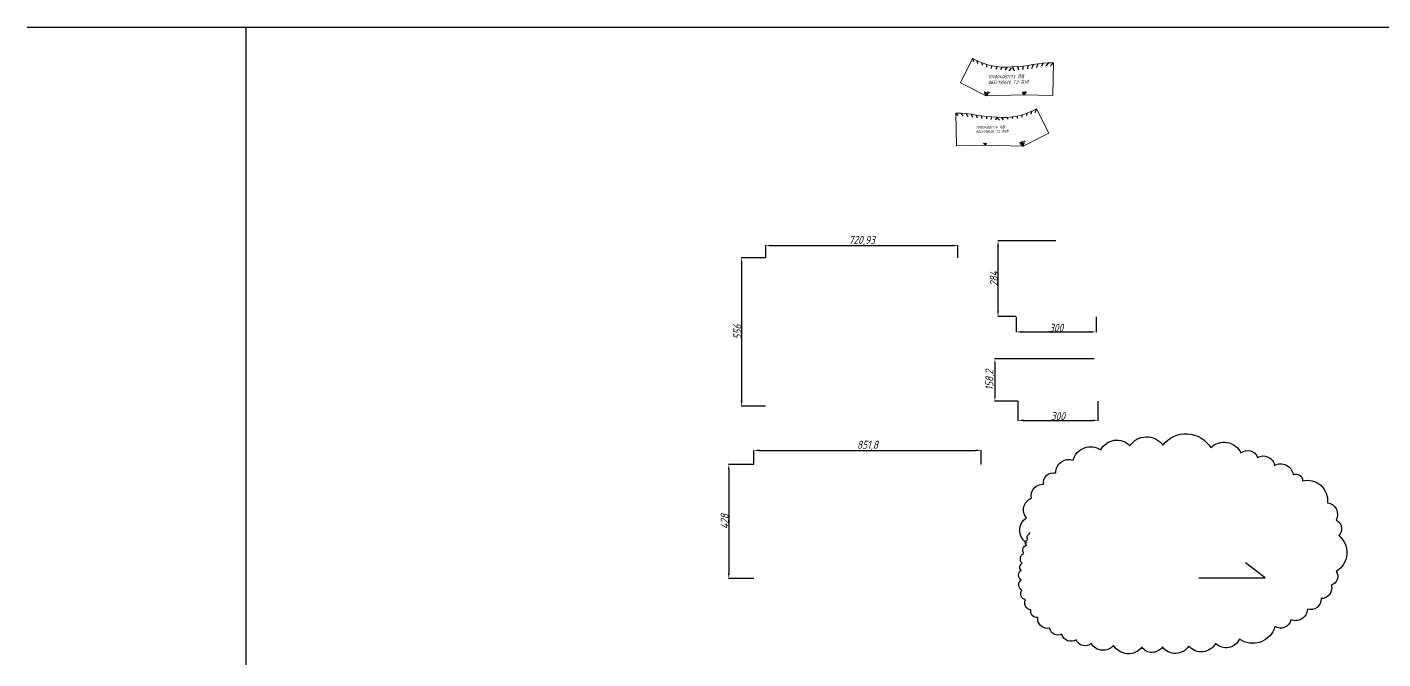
# Model space of a CAD drawing. Header units: millimetres. Extents: x -3655 to 91731, y -8503 to 8404.
# Drawn here: x -878 to 4206, y 798 to 3169 of the extents above; entities that cross this region are included whole.
import ezdxf

# ---------------------------------------------------------------- set-up
doc = ezdxf.new("R2010")
doc.units = ezdxf.units.MM
doc.linetypes.add('CENTERX2', pattern=[20.32, 12.7, -2.54, 2.54, -2.54])
doc.styles.get("Standard").update_dxf_attribs({"font": 'gbeitc.shx', "bigfont": 'gbcbig.shx'})
doc.dimstyles.new('0000', dxfattribs={"dimtxt": 30, "dimasz": 20, "dimexe": 1.25, "dimexo": 0.625, "dimtad": 1, "dimtxsty": 'Standard', "dimcen": 2.5, "dimazin": 3, "dimtfac": 1, "dimtmove": 0, "dimatfit": 3})

# ---------------------------------------------------------------- blocks, each defined once
blk = doc.blocks.new('101004001173 弯板')
at = {"color": 7, "linetype": 'Continuous', "lineweight": 15}
for p, q in [((3054.4, 6591.3), (3008.4, 6500.4)), ((3054.8, 6591.5), (3054.4, 6591.3)), ((3054.8, 6591.5), (3071.6, 6583.2)), ((3072.3, 6583), (3071.6, 6583.2)), ((3072.3, 6583), (3089.5, 6575.5)), ((3090.1, 6575.3), (3089.5, 6575.5)), ((3090.1, 6575.3), (3107.8, 6569.1)), ((3108.3, 6569), (3107.8, 6569.1)), ((3108.3, 6569), (3126.6, 6564.2)), ((3127.1, 6564.1), (3126.6, 6564.2)), ((3127.1, 6564.1), (3145.7, 6561)), ((3146.2, 6560.9), (3145.7, 6561)), ((3146.2, 6560.9), (3164.9, 6559.3)), ((3165.5, 6559.3), (3164.9, 6559.3)), ((3165.5, 6559.3), (3184.2, 6559.1)), ((3185, 6559), (3184.2, 6559.1)), ((3185, 6559), (3203.7, 6559.9)), ((3204.2, 6559.9), (3203.7, 6559.9)), ((3204.2, 6559.9), (3223, 6561.2)), ((3223.5, 6561.3), (3223, 6561.2)), ((3223.5, 6561.3), (3242.2, 6563.1)), ((3242.7, 6563.1), (3242.2, 6563.1)), ((3242.7, 6563.1), (3261.4, 6565.5)), ((3261.9, 6565.5), (3261.4, 6565.5)), ((3261.9, 6565.5), (3280.5, 6568.3)), ((3281.1, 6568.3), (3280.5, 6568.3)), ((3281.1, 6568.3), (3299.5, 6571.1)), ((3300.2, 6571.1), (3299.5, 6571.1)), ((3300.2, 6571.1), (3318.6, 6573.7)), ((3319.4, 6573.6), (3318.6, 6573.7)), ((3319.4, 6573.6), (3337.9, 6575.4)), ((3338.6, 6575.3), (3337.9, 6575.4)), ((3338.6, 6575.3), (3357.3, 6575.7)), ((3354.6, 6452.6), (3357.6, 6575.5)), ((3357.6, 6575.5), (3357.3, 6575.7)), ((3008.4, 6500.4), (3105.2, 6451.4)), ((3105.2, 6451.4), (3245.4, 6455.5)), ((3245.4, 6455.5), (3246.8, 6455.2)), ((3246.8, 6455.2), (3354.6, 6452.6))]:
    blk.add_line(p, q, dxfattribs=at)
at = {"color": 6, "linetype": 'CENTERX2'}
for p, q in [((3058.9, 6579.4), (3054.6, 6591.4)), ((3074.5, 6573), (3072, 6583.1)), ((3090.9, 6566.1), (3089.8, 6575.4)), ((3107.8, 6559.1), (3108.1, 6569)), ((3124.9, 6554), (3126.8, 6564.1)), ((3142.5, 6551.8), (3145.9, 6560.9)), ((3159.9, 6549.6), (3165.2, 6559.3)), ((3176.2, 6547.6), (3184.6, 6559.1)), ((3191.2, 6545.7), (3204, 6559.9)), ((3204, 6559.9), (3209.9, 6545)), ((3223.3, 6561.2), (3226.4, 6546.6)), ((3242.5, 6563.1), (3242.9, 6548.2)), ((3261.7, 6565.5), (3259.4, 6549.8)), ((3280.8, 6568.3), (3275.7, 6551.8)), ((3299.9, 6571.1), (3292.1, 6554.4)), ((3319, 6573.7), (3308.8, 6557)), ((3338.3, 6575.4), (3326.3, 6559.7)), ((3357.5, 6575.6), (3345.6, 6562.8)), ((3104.8, 6451.6), (3099.5, 6466.3)), ((3105, 6451.5), (3101.2, 6466.3)), ((3105.1, 6451.4), (3103.3, 6466.3)), ((3105.2, 6451.4), (3105.6, 6466.3)), ((3105.4, 6451.4), (3110.9, 6466.3)), ((3105.5, 6451.4), (3113.8, 6466.3)), ((3105.6, 6451.4), (3116.6, 6466.3)), ((3105.8, 6451.4), (3119.3, 6466.3)), ((3241.2, 6466.3), (3245.5, 6455.5)), ((3243.3, 6466.3), (3245.6, 6455.5)), ((3245.4, 6466.3), (3245.7, 6455.4)), ((3247.4, 6466.3), (3245.9, 6455.4)), ((3251.2, 6466.3), (3246.1, 6455.3)), ((3253.1, 6466.3), (3246.3, 6455.3)), ((3254.9, 6466.3), (3246.5, 6455.3)), ((3256.8, 6466.3), (3246.6, 6455.2))]:
    blk.add_line(p, q, dxfattribs=at)
at = {"linetype": 'CENTERX2'}
for p, q in [((3105.3, 6451.4), (3108.1, 6466.3)), ((3249.4, 6466.3), (3246, 6455.4))]:
    blk.add_line(p, q, dxfattribs=at)
at = {"color": 3, "insert": (3112.8, 6529.1), "char_height": 12.5, "attachment_point": 1}
blk.add_mtext_dynamic_manual_height_columns('101004001173 弯板 06Cr19Ni10 T2 共1件', width=175.987, gutter_width=12.5, heights=[0], dxfattribs=at)
blk = doc.blocks.new('101004001174 弯板')
at = {"color": 7, "linetype": 'Continuous', "lineweight": 15}
for p, q in [((3041.7, 6271.8), (3041.9, 6272.1)), ((3044.7, 6148.9), (3041.7, 6271.8)), ((3060.6, 6271.7), (3041.9, 6272.1)), ((3060.6, 6271.7), (3061.4, 6271.7)), ((3079.8, 6270), (3061.4, 6271.7)), ((3079.8, 6270), (3080.6, 6270)), ((3099, 6267.5), (3080.6, 6270)), ((3099, 6267.5), (3099.7, 6267.5)), ((3118.2, 6264.6), (3099.7, 6267.5)), ((3118.2, 6264.6), (3118.8, 6264.6)), ((3137.3, 6261.9), (3118.8, 6264.6)), ((3137.3, 6261.9), (3137.9, 6261.8)), ((3156.5, 6259.5), (3137.9, 6261.8)), ((3156.5, 6259.5), (3157, 6259.4)), ((3175.7, 6257.6), (3157, 6259.4)), ((3175.7, 6257.6), (3176.3, 6257.5)), ((3195.1, 6256.2), (3176.3, 6257.5)), ((3195.1, 6256.2), (3195.5, 6256.2)), ((3214.3, 6255.4), (3195.5, 6256.2)), ((3214.3, 6255.4), (3215, 6255.5)), ((3233.7, 6255.6), (3215, 6255.5)), ((3233.7, 6255.6), (3234.3, 6255.7)), ((3253.1, 6257.2), (3234.3, 6255.7)), ((3253.1, 6257.2), (3253.6, 6257.3)), ((3272.2, 6260.4), (3253.6, 6257.3)), ((3272.2, 6260.4), (3272.7, 6260.5)), ((3290.9, 6265.3), (3272.7, 6260.5)), ((3290.9, 6265.3), (3291.5, 6265.4)), ((3309.2, 6271.7), (3291.5, 6265.4)), ((3309.2, 6271.7), (3309.8, 6271.8)), ((3326.9, 6279.3), (3309.8, 6271.8)), ((3326.9, 6279.3), (3327.7, 6279.5)), ((3344.5, 6287.8), (3327.7, 6279.5)), ((3344.5, 6287.8), (3344.8, 6287.7)), ((3344.8, 6287.7), (3390.9, 6196.7)), ((3152.5, 6151.5), (3044.7, 6148.9)), ((3153.9, 6151.9), (3152.5, 6151.5)), ((3294.1, 6147.7), (3153.9, 6151.9)), ((3390.9, 6196.7), (3294.1, 6147.7))]:
    blk.add_line(p, q, dxfattribs=at)
at = {"color": 6, "linetype": 'CENTERX2'}
for p, q in [((3041.8, 6272), (3049.8, 6263.3)), ((3061, 6271.7), (3069.4, 6260.8)), ((3080.2, 6270), (3087.3, 6258.5)), ((3099.4, 6267.5), (3104.6, 6256.2)), ((3118.5, 6264.6), (3121.7, 6254)), ((3137.6, 6261.8), (3139, 6251.8)), ((3156.8, 6259.4), (3156.5, 6249.6)), ((3176, 6257.6), (3173.8, 6247.3)), ((3195.3, 6256.2), (3190.8, 6245.1)), ((3205.6, 6244.8), (3195.3, 6256.2)), ((3221.3, 6246.4), (3214.6, 6255.4)), ((3238.2, 6248.1), (3234, 6255.6)), ((3256.1, 6249.9), (3253.3, 6257.2)), ((3274.1, 6251.7), (3272.4, 6260.5)), ((3291.4, 6255.9), (3291.2, 6265.4)), ((3308.3, 6262.2), (3309.5, 6271.8)), ((3324.5, 6268.3), (3327.3, 6279.4)), ((3339.7, 6274.1), (3344.6, 6287.7)), ((3145.6, 6159.2), (3152.7, 6151.6)), ((3147.1, 6159.1), (3152.8, 6151.6)), ((3148.4, 6159), (3153, 6151.6)), ((3149.8, 6158.9), (3153.1, 6151.7)), ((3152.4, 6158.7), (3153.4, 6151.7)), ((3153.7, 6158.6), (3153.5, 6151.8)), ((3155.1, 6158.5), (3153.6, 6151.8)), ((3156.4, 6158.4), (3153.7, 6151.8)), ((3293.5, 6147.7), (3280.9, 6161.6)), ((3293.6, 6147.7), (3283, 6162.2)), ((3293.8, 6147.7), (3285.3, 6163)), ((3293.9, 6147.7), (3287.9, 6163.8)), ((3294.1, 6147.7), (3293.6, 6165.6)), ((3294.2, 6147.7), (3296.5, 6166.5)), ((3294.3, 6147.8), (3299.2, 6167.4)), ((3294.5, 6147.9), (3301.8, 6168.2))]:
    blk.add_line(p, q, dxfattribs=at)
at = {"linetype": 'CENTERX2'}
for p, q in [((3151.1, 6158.8), (3153.3, 6151.7)), ((3294, 6147.7), (3290.7, 6164.7))]:
    blk.add_line(p, q, dxfattribs=at)
at = {"color": 3, "insert": (3117.5, 6223.7), "char_height": 10, "attachment_point": 1}
blk.add_mtext_dynamic_manual_height_columns('101004001174 弯板 06Cr19Ni10 T2 共1件', width=141.309, gutter_width=12.5, heights=[0], dxfattribs=at)
blk = doc.blocks.new('*D26')
at = {"color": 0, "lineweight": -2}
for p, q in [((1891.8, 2303.2), (1891.8, 2350.3)), ((1911.8, 2349.1), (2592.7, 2349.1)), ((2612.7, 2303.2), (2612.7, 2350.3))]:
    blk.add_line(p, q, dxfattribs=at)
at = {"color": 0}
for points in [[(1911.8, 2352.4), (1911.8, 2345.7), (1891.8, 2349.1)], [(2592.7, 2352.4), (2592.7, 2345.7), (2612.7, 2349.1)]]:
    blk.add_solid(points, dxfattribs=at)
at = {"layer": 'Defpoints', "color": 0}
for p in [(2612.7, 2349.1), (1891.8, 2302.6), (2612.7, 2302.6)]:
    blk.add_point(p, dxfattribs=at)
at = {"color": 0, "insert": (2252.2, 2366.6), "char_height": 30, "attachment_point": 5}
blk.add_mtext('720,93', dxfattribs=at)
blk = doc.blocks.new('*D27')
at = {"color": 0, "lineweight": -2}
for p, q in [((1891.1, 2302.6), (1800.3, 2302.6)), ((1801.5, 2282.6), (1801.5, 1766.6)), ((1891.1, 1746.6), (1800.3, 1746.6))]:
    blk.add_line(p, q, dxfattribs=at)
at = {"color": 0}
for points in [[(1798.2, 2282.6), (1804.9, 2282.6), (1801.5, 2302.6)], [(1798.2, 1766.6), (1804.9, 1766.6), (1801.5, 1746.6)]]:
    blk.add_solid(points, dxfattribs=at)
at = {"layer": 'Defpoints', "color": 0}
for p in [(1891.8, 2302.6), (1801.5, 1746.6), (1891.8, 1746.6)]:
    blk.add_point(p, dxfattribs=at)
at = {"color": 0, "insert": (1785.9, 2024.6), "char_height": 30, "attachment_point": 5, "rotation": 90}
blk.add_mtext('556', dxfattribs=at)
blk = doc.blocks.new('*D28')
at = {"color": 0, "lineweight": -2}
for p, q in [((2830.9, 2081.8), (2830.9, 2023.7)), ((3130.9, 2081.8), (3130.9, 2023.7)), ((2850.9, 2025), (3110.9, 2025))]:
    blk.add_line(p, q, dxfattribs=at)
at = {"color": 0}
for points in [[(2850.9, 2028.3), (2850.9, 2021.7), (2830.9, 2025)], [(3110.9, 2028.3), (3110.9, 2021.7), (3130.9, 2025)]]:
    blk.add_solid(points, dxfattribs=at)
at = {"layer": 'Defpoints', "color": 0}
for p in [(2830.9, 2082.4), (3130.9, 2082.4), (3130.9, 2025)]:
    blk.add_point(p, dxfattribs=at)
at = {"color": 0, "insert": (2980.9, 2040.6), "char_height": 30, "attachment_point": 5}
blk.add_mtext('300', dxfattribs=at)
blk = doc.blocks.new('*D29')
at = {"color": 0, "lineweight": -2}
for p, q in [((2980.3, 2366.4), (2761.8, 2366.4)), ((2763, 2102.4), (2763, 2346.4)), ((2830.3, 2082.4), (2761.8, 2082.4))]:
    blk.add_line(p, q, dxfattribs=at)
at = {"color": 0}
for points in [[(2759.7, 2346.4), (2766.4, 2346.4), (2763, 2366.4)], [(2759.7, 2102.4), (2766.4, 2102.4), (2763, 2082.4)]]:
    blk.add_solid(points, dxfattribs=at)
at = {"layer": 'Defpoints', "color": 0}
for p in [(2763, 2366.4), (2980.9, 2366.4), (2830.9, 2082.4)]:
    blk.add_point(p, dxfattribs=at)
at = {"color": 0, "insert": (2747.4, 2224.4), "char_height": 30, "attachment_point": 5, "rotation": 90}
blk.add_mtext('284', dxfattribs=at)
blk = doc.blocks.new('*D30')
at = {"color": 0, "lineweight": -2}
for p, q in [((1848, 1528.4), (1848, 1582)), ((1868, 1580.8), (2679.8, 1580.8)), ((2699.8, 1527.8), (2699.8, 1582))]:
    blk.add_line(p, q, dxfattribs=at)
at = {"color": 0}
for points in [[(1868, 1584.1), (1868, 1577.4), (1848, 1580.8)], [(2679.8, 1584.1), (2679.8, 1577.4), (2699.8, 1580.8)]]:
    blk.add_solid(points, dxfattribs=at)
at = {"layer": 'Defpoints', "color": 0}
for p in [(2699.8, 1580.8), (1848, 1527.8), (2699.8, 1527.2)]:
    blk.add_point(p, dxfattribs=at)
at = {"color": 0, "insert": (2273.9, 1598.3), "char_height": 30, "attachment_point": 5}
blk.add_mtext('851,8', dxfattribs=at)
blk = doc.blocks.new('*D31')
at = {"color": 0, "lineweight": -2}
for p, q in [((1847.4, 1527.8), (1752.2, 1527.8)), ((1753.4, 1507.8), (1753.4, 1119.8)), ((1847.1, 1099.8), (1752.2, 1099.8))]:
    blk.add_line(p, q, dxfattribs=at)
at = {"color": 0}
for points in [[(1750.1, 1507.8), (1756.8, 1507.8), (1753.4, 1527.8)], [(1750.1, 1119.8), (1756.8, 1119.8), (1753.4, 1099.8)]]:
    blk.add_solid(points, dxfattribs=at)
at = {"layer": 'Defpoints', "color": 0}
for p in [(1848, 1527.8), (1753.4, 1099.8), (1847.7, 1099.8)]:
    blk.add_point(p, dxfattribs=at)
at = {"color": 0, "insert": (1737.8, 1313.8), "char_height": 30, "attachment_point": 5, "rotation": 90}
blk.add_mtext('428', dxfattribs=at)
blk = doc.blocks.new('*D32')
at = {"color": 0, "lineweight": -2}
for p, q in [((3123, 1923.6), (2750.3, 1923.6)), ((2751.5, 1903.6), (2751.5, 1785.4)), ((2836.9, 1765.4), (2750.3, 1765.4))]:
    blk.add_line(p, q, dxfattribs=at)
at = {"color": 0}
for points in [[(2748.2, 1903.6), (2754.8, 1903.6), (2751.5, 1923.6)], [(2748.2, 1785.4), (2754.8, 1785.4), (2751.5, 1765.4)]]:
    blk.add_solid(points, dxfattribs=at)
at = {"layer": 'Defpoints', "color": 0}
for p in [(3123.6, 1923.6), (2751.5, 1765.4), (2837.5, 1765.4)]:
    blk.add_point(p, dxfattribs=at)
at = {"color": 0, "insert": (2734, 1844.5), "char_height": 30, "attachment_point": 5, "rotation": 90}
blk.add_mtext('158,2', dxfattribs=at)
blk = doc.blocks.new('*D33')
at = {"color": 0, "lineweight": -2}
for p, q in [((2837.5, 1764.8), (2837.5, 1692.1)), ((3137.5, 1764.8), (3137.5, 1692.1)), ((2857.5, 1693.3), (3117.5, 1693.3))]:
    blk.add_line(p, q, dxfattribs=at)
at = {"color": 0}
for points in [[(2857.5, 1696.7), (2857.5, 1690), (2837.5, 1693.3)], [(3117.5, 1696.7), (3117.5, 1690), (3137.5, 1693.3)]]:
    blk.add_solid(points, dxfattribs=at)
at = {"layer": 'Defpoints', "color": 0}
for p in [(2837.5, 1765.4), (3137.5, 1765.4), (3137.5, 1693.3)]:
    blk.add_point(p, dxfattribs=at)
at = {"color": 0, "insert": (2987.5, 1709), "char_height": 30, "attachment_point": 5}
blk.add_mtext('300', dxfattribs=at)

msp = doc.modelspace()

# ---------------------------------------------------------------- linework, layer by layer
at = {"color": 1}
for p, q in [((-877.53221, 3168.57596), (91731.15181, 3168.57596)), ((-57.84918, 3168.57596), (-57.84918, -7944.99696)), ((3764.56169, 1102.41613), (3690.88558, 1159.05187)), ((3516.61326, 1102.41613), (3764.56169, 1102.41613))]:
    msp.add_line(p, q, dxfattribs=at)
msp.add_lwpolyline([(2869.23056, 1225.58677, -0.52056705), (2869.23056, 1234.08213, -0.52056705), (2869.23056, 1234.08213, -0.52056705), (2869.23056, 1327.5311, -0.52056705), (2869.23056, 1327.5311, -0.52056705), (2889.06644, 1401.15757, -0.52056705), (2889.06644, 1401.15757, -0.52056705), (2932.98873, 1453.54563, -0.52056705), (2932.98873, 1453.54563, -0.52056705), (2979.74471, 1496.02244, -0.52056705), (2979.74471, 1496.02244, -0.52056705), (3044.91973, 1544.16282, -0.52056705), (3044.91973, 1544.16282, -0.52056705), (3148.34965, 1582.39195, -0.52056705), (3148.34965, 1582.39195, -0.52056705), (3257.44695, 1597.96678, -0.52056705), (3257.44695, 1597.96678, -0.52056705), (3380.71274, 1600.79857, -0.52056705), (3380.71274, 1600.79857, -0.52056705), (3560.65246, 1590.88731, -0.52056705), (3560.65246, 1590.88731, -0.52056705), (3674.00031, 1571.0648, -0.52056705), (3674.00031, 1571.0648, -0.52056705), (3736.34163, 1554.07408, -0.52056705), (3736.34163, 1554.07408, -0.52056705), (3800.0998, 1524.34031, -0.52056705), (3800.0998, 1524.34031, -0.52056705), (3869.52535, 1490.35887, -0.52056705), (3869.52535, 1490.35887, -0.52056705), (3904.94656, 1466.28868, -0.52056705), (3904.94656, 1466.28868, -0.52056705), (3998.45854, 1384.16685, -0.52056705), (3998.45854, 1384.16685, -0.52056705), (4031.04605, 1319.03574, -0.52056705), (4031.04605, 1319.03574, -0.52056705), (4040.96398, 1260.98411, -0.52056705), (4040.96398, 1260.98411, -0.52056705), (4031.04605, 1126.47422, -0.52056705), (4031.04605, 1126.47422, -0.52056705), (4012.62702, 1075.50205, -0.52056705), (4012.62702, 1075.50205, -0.52056705), (3974.37212, 1024.52988, -0.52056705), (3974.37212, 1024.52988, -0.52056705), (3923.36558, 984.88486, -0.52056705), (3923.36558, 984.88486, -0.52056705), (3861.02427, 945.23984, -0.52056705), (3861.02427, 945.23984, -0.52056705), (3801.51664, 919.75376, -0.52056705), (3801.51664, 919.75376, -0.52056705), (3668.33292, 873.02927, -0.52056705), (3668.33292, 873.02927, -0.52056705), (3579.07148, 856.03854, -0.52056705), (3579.07148, 856.03854, -0.52056705), (3478.47526, 846.12729, -0.52056705), (3478.47526, 846.12729, -0.52056705), (3379.29589, 843.2955, -0.52056705), (3379.29589, 843.2955, -0.52056705), (3302.78609, 841.87961, -0.52056705), (3302.78609, 841.87961, -0.52056705), (3196.52248, 848.95908, -0.52056705), (3196.52248, 848.95908, -0.52056705), (3112.92844, 856.03854, -0.52056705), (3112.92844, 856.03854, -0.52056705), (3056.25451, 870.19748, -0.52056705), (3056.25451, 870.19748, -0.52056705), (3002.41428, 891.43589, -0.52056705), (3002.41428, 891.43589, -0.52056705), (2957.07514, 914.09018, -0.52056705), (2957.07514, 914.09018, -0.52056705), (2911.73601, 953.7352, -0.52056705), (2911.73601, 953.7352, -0.52056705), (2886.23274, 982.05307, -0.52056705), (2886.23274, 982.05307, -0.52056705), (2866.39687, 1020.2822, -0.52056705), (2866.39687, 1020.2822, -0.52056705), (2852.22838, 1055.67954, -0.52056705), (2852.22838, 1055.67954, -0.52056705), (2849.39469, 1093.90866, -0.52056705), (2849.39469, 1093.90866, -0.52056705), (2849.39469, 1130.7219, -0.52056705), (2849.39469, 1130.7219, -0.52056705), (2853.64523, 1157.62388, -0.52056705), (2853.64523, 1157.62388, -0.52056705), (2859.31262, 1194.43711, -0.52056705), (2859.31262, 1194.43711, -0.52056705), (2869.23056, 1224.17087, -0.52056705), (2869.23056, 1224.17087, -0.52056705), (2874.89795, 1246.82517, -0.52056705), (2874.89795, 1246.82517, -0.52056705), (2880.56534, 1266.64768, -0.52056705), (2880.56534, 1266.64768, -0.52056705), (2883.39904, 1272.31126, -0.52056705), (2883.39904, 1272.31126)], format="xyb", dxfattribs=at)

# ---------------------------------------------------------------- block references
for name, p in [('101004001173 弯板', (-386.62301, -3540.56819)), ('101004001174 弯板', (-437.24816, -3425.76764))]:
    msp.add_blockref(name, p, dxfattribs=at)

# ---------------------------------------------------------------- dimensions: what is measured, and where the dimension line sits
for base, p1, p2, picture, middle in [((2612.69243, 2349.07362), (1891.76028, 2302.58589), (2612.69243, 2302.58589), '*D26', (2252.22635, 2366.57362)), ((3130.92219, 2024.98751), (2830.92219, 2082.43639), (3130.92219, 2082.43639), '*D28', (2980.92219, 2040.61251)), ((3137.54843, 1693.35), (2837.54843, 1765.40862), (3137.54843, 1765.40862), '*D33', (2987.54843, 1708.975)), ((2699.8085, 1580.77885), (1848.00748, 1527.78246), (2699.8085, 1527.15843), '*D30', (2273.90799, 1598.27885))]:
    dim = msp.add_linear_dim(base=base, p1=p1, p2=p2, dimstyle='0000', dxfattribs=at)
    dim.commit()
    dim.dimension.update_dxf_attribs({"geometry": picture, "text_midpoint": middle})
for base, p1, p2, picture, middle in [((2763.03912, 2366.43639), (2830.92219, 2082.43639), (2980.92219, 2366.43639), '*D29', (2747.41412, 2224.43639)), ((1801.54669, 1746.58589), (1891.76028, 2302.58589), (1891.76028, 1746.58589), '*D27', (1785.92169, 2024.58589)), ((2751.50873, 1765.40862), (3123.62841, 1923.60862), (2837.54843, 1765.40862), '*D32', (2734.00873, 1844.50862)), ((1753.43087, 1099.78257), (1848.00748, 1527.78246), (1847.69393, 1099.78257), '*D31', (1737.80587, 1313.78252))]:
    dim = msp.add_linear_dim(base=base, p1=p1, p2=p2, angle=90, dimstyle='0000', dxfattribs=at)
    dim.commit()
    dim.dimension.update_dxf_attribs({"geometry": picture, "text_midpoint": middle})

doc.saveas('drawing.dxf')
